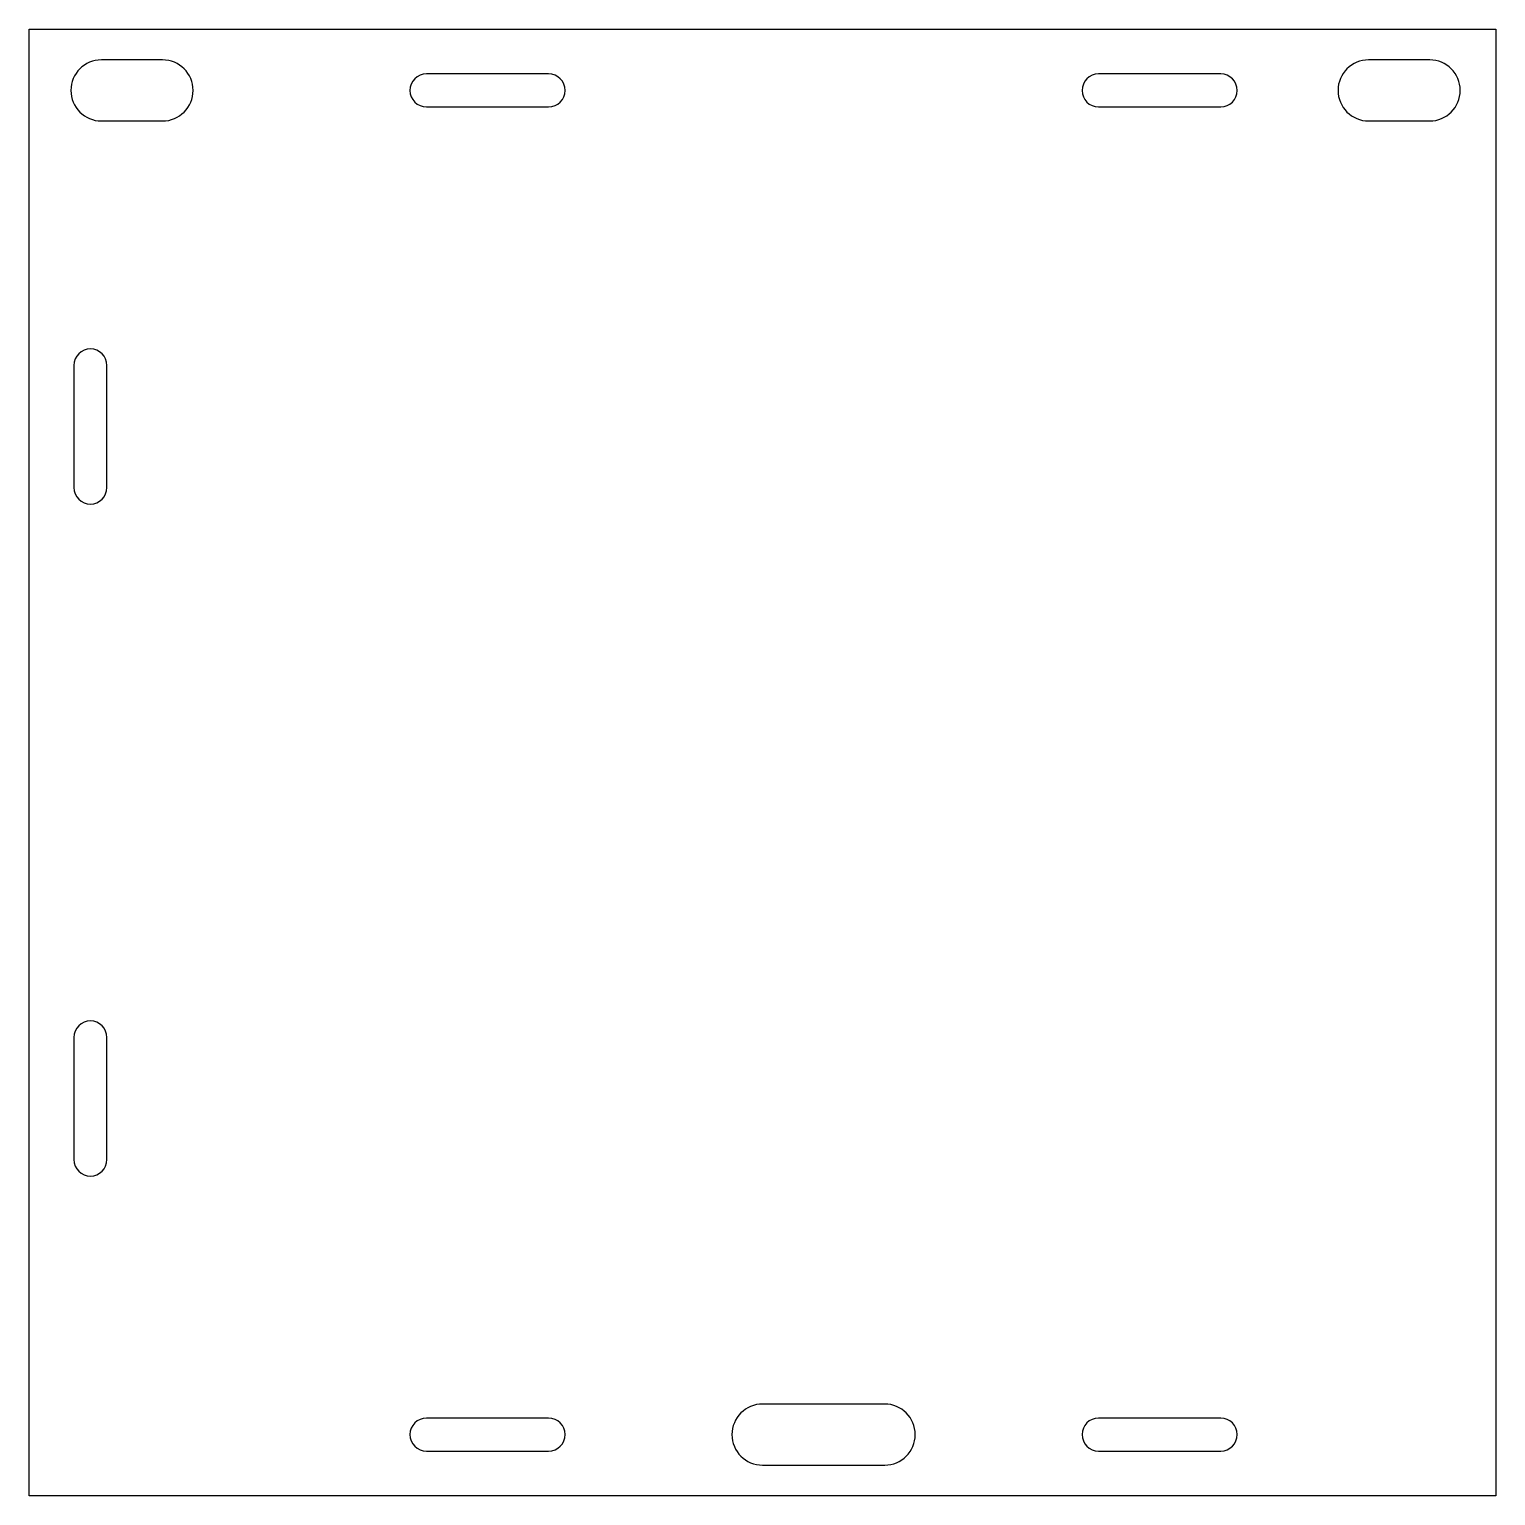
# Model space of a CAD drawing. Header units: millimetres. Extents: x -305 to 0, y 0 to 305.
import ezdxf

# ---------------------------------------------------------------- set-up
doc = ezdxf.new("R2010")
doc.units = ezdxf.units.MM
doc.layers.add('Sketch093', color=7, linetype='CONTINUOUS')

msp = doc.modelspace()

# ---------------------------------------------------------------- linework, layer by layer
at = {"layer": 'Sketch093'}
for p, q in [((-304.8, 0), (-304.8, 304.8)), ((-304.8, 304.8), (0, 304.8)), ((0, 304.8), (0, 0)), ((-277.114, 298.45), (-289.814, 298.45)), ((-13.716, 298.45), (-26.416, 298.45)), ((-196.85, 295.529), (-222.25, 295.529)), ((-57.15, 295.529), (-82.55, 295.529)), ((-222.25, 288.671), (-196.85, 288.671)), ((-82.55, 288.671), (-57.15, 288.671)), ((-289.814, 285.75), (-277.114, 285.75)), ((-26.416, 285.75), (-13.716, 285.75)), ((-295.529, 234.95), (-295.529, 209.55)), ((-288.671, 209.55), (-288.671, 234.95)), ((-295.529, 95.25), (-295.529, 69.85)), ((-288.671, 69.85), (-288.671, 95.25)), ((-127, 19.05), (-152.4, 19.05)), ((-196.85, 16.129), (-222.25, 16.129)), ((-57.15, 16.129), (-82.55, 16.129)), ((-222.25, 9.271), (-196.85, 9.271)), ((-82.55, 9.271), (-57.15, 9.271)), ((-152.4, 6.35), (-127, 6.35)), ((0, 0), (-304.8, 0))]:
    msp.add_line(p, q, dxfattribs=at)
for centre, radius, start, end in [((-289.814, 292.1), 6.35, 90, -90), ((-277.114, 292.1), 6.35, -90, 90), ((-26.416, 292.1), 6.35, 90, -90), ((-13.716, 292.1), 6.35, -90, 90), ((-222.25, 292.1), 3.429, 90, -90), ((-196.85, 292.1), 3.429, -90, 90), ((-82.55, 292.1), 3.429, 90, -90), ((-57.15, 292.1), 3.429, -90, 90), ((-292.1, 234.95), 3.429, 0, 180), ((-292.1, 209.55), 3.429, 180, 0), ((-292.1, 95.25), 3.429, 0, 180), ((-292.1, 69.85), 3.429, 180, 0), ((-152.4, 12.7), 6.35, 90, -90), ((-127, 12.7), 6.35, -90, 90), ((-222.25, 12.7), 3.429, 90, -90), ((-196.85, 12.7), 3.429, -90, 90), ((-82.55, 12.7), 3.429, 90, -90), ((-57.15, 12.7), 3.429, -90, 90)]:
    msp.add_arc(centre, radius, start, end, dxfattribs=at)

doc.saveas('drawing.dxf')
